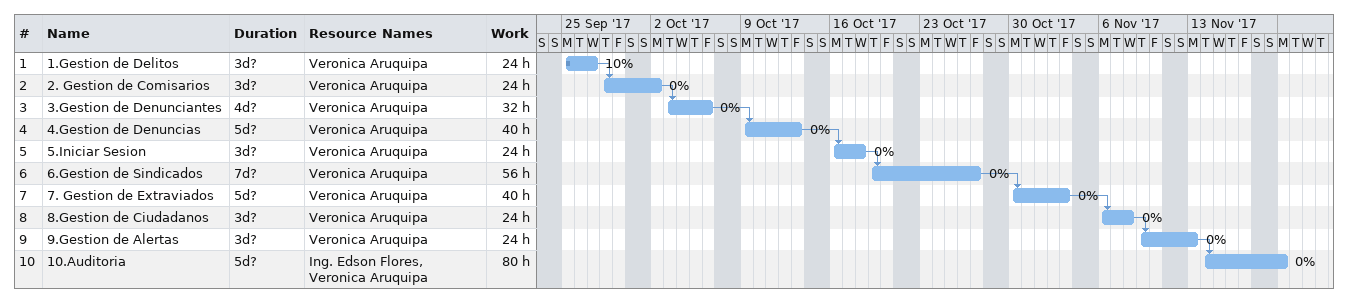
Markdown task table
| ID | Task | Duration | Start | Finish | Predecessors | Resources | % complete | Work (h) |
|---|---|---|---|---|---|---|---|---|
| 1 | 1.Gestion de Delitos | 3d? | 2017-09-25 | 2017-09-27 |  | Veronica Aruquipa | 10 | 24 |
| 2 | 2. Gestion de Comisarios | 3d? | 2017-09-28 | 2017-10-02 | 1 | Veronica Aruquipa | 0 | 24 |
| 3 | 3.Gestion de Denunciantes | 4d? | 2017-10-03 | 2017-10-06 | 2 | Veronica Aruquipa | 0 | 32 |
| 4 | 4.Gestion de Denuncias | 5d? | 2017-10-09 | 2017-10-13 | 3 | Veronica Aruquipa | 0 | 40 |
| 5 | 5.Iniciar Sesion | 3d? | 2017-10-16 | 2017-10-18 | 4 | Veronica Aruquipa | 0 | 24 |
| 6 | 6.Gestion de Sindicados | 7d? | 2017-10-19 | 2017-10-27 | 5 | Veronica Aruquipa | 0 | 56 |
| 7 | 7. Gestion de Extraviados | 5d? | 2017-10-30 | 2017-11-03 | 6 | Veronica Aruquipa | 0 | 40 |
| 8 | 8.Gestion de Ciudadanos | 3d? | 2017-11-06 | 2017-11-08 | 7 | Veronica Aruquipa | 0 | 24 |
| 9 | 9.Gestion de Alertas | 3d? | 2017-11-09 | 2017-11-13 | 8 | Veronica Aruquipa | 0 | 24 |
| 10 | 10.Auditoria | 5d? | 2017-11-14 | 2017-11-20 | 9 | Ing. Edson Flores, Veronica Aruquipa | 0 | 80 |
